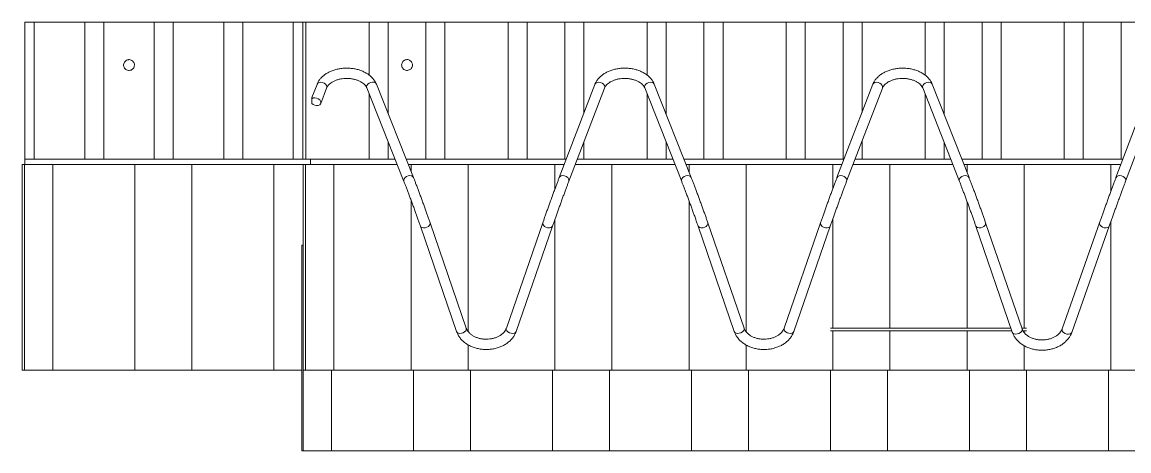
# Model space of a CAD drawing. Header units: millimetres. Extents: x 8743 to 322652, y 10189 to 229505.
# Drawn here: x 202632 to 221807, y 120414 to 127841 of the extents above; entities that cross this region are included whole.
import ezdxf

# ---------------------------------------------------------------- set-up
doc = ezdxf.new("R2010")
doc.units = ezdxf.units.MM
doc.header["$LTSCALE"] = 300
doc.header["$MEASUREMENT"] = 0
doc.layers.get('0').update_dxf_attribs({"color": 8, "linetype": 'CONTINUOUS'})

msp = doc.modelspace()

# ---------------------------------------------------------------- linework, layer by layer
at = {"color": 7, "linetype": 'Continuous', "lineweight": 15}
for p, q in [((202677, 127840.7), (202677, 125464.3)), ((202841.7, 127840.7), (202677, 127840.7)), ((202841.7, 127840.7), (202841.7, 125464.3)), ((203716.6, 127840.7), (202841.7, 127840.7)), ((203716.6, 127840.7), (203716.6, 125464.3)), ((204045.9, 127840.7), (203716.6, 127840.7)), ((204045.9, 127840.7), (204045.9, 125464.3)), ((204920.8, 127840.7), (204045.9, 127840.7)), ((204920.8, 127840.7), (204920.8, 125464.3)), ((205250.2, 127840.7), (204920.8, 127840.7)), ((205250.2, 127840.7), (205250.2, 125464.3)), ((206125.1, 127840.7), (205250.2, 127840.7)), ((206125.1, 127840.7), (206125.1, 125464.3)), ((206454.5, 127840.7), (206125.1, 127840.7)), ((206454.5, 127840.7), (206454.5, 125464.3)), ((207329.3, 127840.7), (206454.5, 127840.7)), ((207329.3, 127840.7), (207329.3, 125464.3)), ((207494, 127840.7), (207329.3, 127840.7)), ((207494, 125464.3), (207494, 127840.7)), ((207494, 127840.7), (207549.4, 127840.7)), ((207549.4, 127840.7), (207549.4, 125464.3)), ((207549.4, 127840.7), (208643, 127840.7)), ((208643, 127840.7), (208972.3, 127840.7)), ((208972.3, 127840.7), (209628.5, 127840.7)), ((209628.5, 127840.7), (209628.5, 125464.3)), ((209628.5, 127840.7), (209957.9, 127840.7)), ((209957.9, 127840.7), (209957.9, 125464.3)), ((209957.9, 127840.7), (211051.5, 127840.7)), ((211051.5, 127840.7), (211051.5, 125464.3)), ((211051.5, 127840.7), (211380.9, 127840.7)), ((211380.9, 127840.7), (211380.9, 125464.3)), ((211380.9, 127840.7), (212037, 127840.7)), ((212037, 127840.7), (212037, 125464.3)), ((212037, 127840.7), (212366.4, 127840.7)), ((212366.4, 127840.7), (213460, 127840.7)), ((213460, 127840.7), (213789.4, 127840.7)), ((213789.4, 127840.7), (214445.5, 127840.7)), ((214445.5, 127840.7), (214445.5, 125464.3)), ((214445.5, 127840.7), (214774.9, 127840.7)), ((214774.9, 127840.7), (214774.9, 125464.3)), ((214774.9, 127840.7), (215868.5, 127840.7)), ((215868.5, 127840.7), (215868.5, 125464.3)), ((215868.5, 127840.7), (216197.9, 127840.7)), ((216197.9, 127840.7), (216197.9, 125464.3)), ((216197.9, 127840.7), (216854.1, 127840.7)), ((216854.1, 127840.7), (216854.1, 125464.3)), ((216854.1, 127840.7), (217183.4, 127840.7)), ((217183.4, 127840.7), (218277, 127840.7)), ((218277, 127840.7), (218606.4, 127840.7)), ((218606.4, 127840.7), (219262.6, 127840.7)), ((219262.6, 127840.7), (219262.6, 125464.3)), ((219262.6, 127840.7), (219591.9, 127840.7)), ((219591.9, 127840.7), (219591.9, 125464.3)), ((219591.9, 127840.7), (220685.5, 127840.7)), ((220685.5, 127840.7), (220685.5, 125464.3)), ((220685.5, 127840.7), (221014.9, 127840.7)), ((221014.9, 127840.7), (221014.9, 125464.3)), ((221014.9, 127840.7), (221671.1, 127840.7)), ((221671.1, 127840.7), (221671.1, 125464.3)), ((221671.1, 127840.7), (222000.5, 127840.7)), ((207653, 126533.5), (207740.5, 126762.8)), ((208769.2, 126766.7), (209412, 125147.1)), ((211937, 125147.5), (212556, 126763.2)), ((213584.7, 126766.3), (214224.8, 125147.2)), ((216749.8, 125147.5), (217371.4, 126763.6)), ((218400.1, 126765.9), (219037.5, 125147.2)), ((221583.7, 125147.3), (222198.8, 126773)), ((207907, 126699.3), (207804.6, 126430.9)), ((209246.3, 125081.4), (208603.6, 126700.9)), ((212722.4, 126699.5), (212103.4, 125083.8)), ((214059, 125081.6), (213418.9, 126700.8)), ((217537.8, 126699.6), (216916.1, 125083.5)), ((218871.7, 125081.9), (218234.3, 126700.6)), ((222365.5, 126709.9), (221750.4, 125084.2)), ((207653, 126533.5), (207653, 126514.9)), ((207653, 126514.9), (207675.6, 126526.8)), ((207653, 126514.9), (207653, 126433.6)), ((207675.6, 126414), (207653, 126433.6)), ((207675.6, 126526.8), (207703.9, 126530.7)), ((207703.9, 126400.5), (207675.6, 126414)), ((207703.9, 126530.7), (207734.4, 126526.2)), ((207734.4, 126394.7), (207703.9, 126400.5)), ((207734.4, 126526.2), (207763.2, 126513.7)), ((207763.2, 126397.4), (207734.4, 126394.7)), ((207763.2, 126513.7), (207786.9, 126494.9)), ((207786.9, 126408.3), (207763.2, 126397.4)), ((207786.9, 126494.9), (207802.4, 126472.1)), ((207802.4, 126425.9), (207786.9, 126408.3)), ((207802.4, 126472.1), (207807.7, 126448.1)), ((207807.7, 126448.1), (207802.4, 126425.9)), ((202841.7, 125464.3), (202677, 125464.3)), ((202677, 125375.2), (202677, 125464.3)), ((203716.6, 125464.3), (202841.7, 125464.3)), ((203894.9, 125464.3), (203716.6, 125464.3)), ((205071.9, 125464.3), (203894.9, 125464.3)), ((205250.2, 125464.3), (205071.9, 125464.3)), ((206125.1, 125464.3), (205250.2, 125464.3)), ((206303.4, 125464.3), (206125.1, 125464.3)), ((207480.4, 125464.3), (206303.4, 125464.3)), ((207494, 125464.3), (207480.4, 125464.3)), ((207494, 125464.3), (207549.4, 125464.3)), ((207549.4, 125464.3), (207630.5, 125464.3)), ((207630.5, 125464.3), (209094.4, 125464.3)), ((207630.5, 125464.3), (207630.5, 125375.2)), ((209286.1, 125464.3), (212058.3, 125464.3)), ((212249.2, 125464.3), (213907.7, 125464.3)), ((214099.4, 125464.3), (216871.6, 125464.3)), ((217062.6, 125464.3), (218721.1, 125464.3)), ((218912.7, 125464.3), (221703.6, 125464.3)), ((202631.6, 125375.2), (202631.6, 121810.6)), ((202631.6, 125375.2), (202672.2, 125375.2)), ((202672.2, 125375.2), (202672.2, 121810.6)), ((202677, 125375.2), (202672.2, 125375.2)), ((205102.9, 125375.2), (202677, 125375.2)), ((203166.1, 125375.2), (203166.1, 121810.6)), ((204586.7, 125375.2), (204586.7, 121810.6)), ((205574.6, 125375.2), (205102.9, 125375.2)), ((205574.6, 125375.2), (205574.6, 121810.6)), ((206995.3, 125375.2), (205574.6, 125375.2)), ((206995.3, 125375.2), (206995.3, 121810.6)), ((207467, 125375.2), (206995.3, 125375.2)), ((207498.9, 125375.2), (207467, 125375.2)), ((207498.9, 125375.2), (207498.9, 121810.6)), ((207498.9, 125375.2), (207539.5, 125375.2)), ((207539.5, 125375.2), (207539.5, 121810.6)), ((207539.5, 125375.2), (207630.5, 125375.2)), ((207630.5, 125375.2), (209129.7, 125375.2)), ((208033.4, 125375.2), (208033.4, 121810.6)), ((209321.5, 125375.2), (212024.2, 125375.2)), ((212215.1, 125375.2), (213943, 125375.2)), ((212850.4, 125375.2), (212850.4, 121810.6)), ((214134.6, 125375.2), (216837.3, 125375.2)), ((217028.3, 125375.2), (218756.2, 125375.2)), ((218947.8, 125375.2), (221669.9, 125375.2)), ((210158.4, 122481.5), (209531.2, 124308.2)), ((209699.8, 124366.1), (210326.9, 122539.4)), ((211021.1, 122539), (211652.9, 124365.8)), ((211821.4, 124307.6), (211189.5, 122480.8)), ((214970.6, 122481.5), (214343.4, 124308.1)), ((214512, 124366), (215139.1, 122539.4)), ((215833.3, 122539), (216465.2, 124365.9)), ((216633.6, 124307.7), (216001.7, 122480.8)), ((219787, 122469.1), (219155.7, 124308.1)), ((219324.3, 124365.9), (219955.6, 122527)), ((220649.4, 122525.6), (221299, 124367)), ((221467.1, 124307.8), (220817.5, 122466.3)), ((207478.6, 123979), (207478.6, 120414.4)), ((207478.6, 123979), (207498.9, 123979)), ((207498.9, 123979), (207498.9, 120414.4)), ((216639.6, 122538.3), (219763.3, 122538.3)), ((219951.7, 122538.3), (220034.5, 122538.3)), ((216639.6, 122493.8), (219778.6, 122493.8)), ((219972, 122493.8), (220034.5, 122493.8)), ((202631.6, 121810.6), (202672.2, 121810.6)), ((203166.1, 121810.6), (202672.2, 121810.6)), ((204586.7, 121810.6), (203166.1, 121810.6)), ((205574.6, 121810.6), (204586.7, 121810.6)), ((206995.3, 121810.6), (205574.6, 121810.6)), ((207478.6, 121810.6), (206995.3, 121810.6)), ((207498.9, 121810.6), (207539.5, 121810.6)), ((207539.5, 121810.6), (208033.4, 121810.6)), ((208033.4, 121810.6), (209372.9, 121810.6)), ((209372.9, 121810.6), (210360.7, 121810.6)), ((210360.7, 121810.6), (211862.6, 121810.6)), ((211862.6, 121810.6), (212850.4, 121810.6)), ((212850.4, 121810.6), (214189.9, 121810.6)), ((214189.9, 121810.6), (215177.8, 121810.6)), ((215177.8, 121810.6), (216679.6, 121810.6)), ((216679.6, 121810.6), (217667.5, 121810.6)), ((217667.5, 121810.6), (219006.9, 121810.6)), ((219006.9, 121810.6), (219994.8, 121810.6)), ((219994.8, 121810.6), (221496.6, 121810.6)), ((221496.6, 121810.6), (222484.5, 121810.6)), ((207478.6, 120414.4), (207498.9, 120414.4)), ((207992.8, 120414.4), (207498.9, 120414.4)), ((209413.5, 120414.4), (207992.8, 120414.4)), ((210401.3, 120414.4), (209413.5, 120414.4)), ((211822, 120414.4), (210401.3, 120414.4)), ((212809.9, 120414.4), (211822, 120414.4)), ((214230.5, 120414.4), (212809.9, 120414.4)), ((215218.4, 120414.4), (214230.5, 120414.4)), ((216639, 120414.4), (215218.4, 120414.4)), ((217626.9, 120414.4), (216639, 120414.4)), ((219047.5, 120414.4), (217626.9, 120414.4)), ((220035.4, 120414.4), (219047.5, 120414.4)), ((221456, 120414.4), (220035.4, 120414.4)), ((222443.9, 120414.4), (221456, 120414.4))]:
    msp.add_line(p, q, dxfattribs=at)
at = {"color": 8, "linetype": 'Continuous', "lineweight": 15}
for p, q in [((208643, 127840.7), (208643, 126924.9)), ((208972.3, 127840.7), (208972.3, 126254.9)), ((212366.4, 127840.7), (212366.4, 126268.4)), ((213460, 127840.7), (213460, 126923.5)), ((213789.4, 127840.7), (213789.4, 126248.5)), ((217183.4, 127840.7), (217183.4, 126274.9)), ((218277, 127840.7), (218277, 126922.1)), ((218606.4, 127840.7), (218606.4, 126242.1)), ((207741.5, 126765.2), (207740.5, 126762.8)), ((207755.4, 126783.3), (207741.5, 126765.2)), ((207777.6, 126795.1), (207755.4, 126783.3)), ((207805.4, 126799.1), (207777.6, 126795.1)), ((207835.4, 126795), (207805.4, 126799.1)), ((207863.9, 126783.1), (207835.4, 126795)), ((207887.7, 126765), (207863.9, 126783.1)), ((207903.7, 126742.8), (207887.7, 126765)), ((208606.7, 126745), (208622.7, 126767.3)), ((208622.7, 126767.3), (208646.3, 126785.6)), ((208646.3, 126785.6), (208674.8, 126797.7)), ((208674.8, 126797.7), (208704.7, 126802)), ((208704.7, 126802), (208732.4, 126798.1)), ((208732.4, 126798.1), (208754.6, 126786.5)), ((208754.6, 126786.5), (208768.5, 126768.5)), ((208768.5, 126768.5), (208769.2, 126766.7)), ((212556.8, 126765.2), (212556, 126763.2)), ((212570.5, 126783.4), (212556.8, 126765.2)), ((212592.6, 126795.3), (212570.5, 126783.4)), ((212620.3, 126799.4), (212592.6, 126795.3)), ((212650.2, 126795.4), (212620.3, 126799.4)), ((212678.9, 126783.7), (212650.2, 126795.4)), ((212702.7, 126765.6), (212678.9, 126783.7)), ((212718.9, 126743.4), (212702.7, 126765.6)), ((213422.3, 126745.2), (213438.4, 126767.5)), ((213438.4, 126767.5), (213462.2, 126785.6)), ((213462.2, 126785.6), (213490.8, 126797.5)), ((213490.8, 126797.5), (213520.7, 126801.7)), ((213520.7, 126801.7), (213548.3, 126797.7)), ((213548.3, 126797.7), (213570.3, 126785.9)), ((213570.3, 126785.9), (213584.1, 126767.8)), ((213584.1, 126767.8), (213584.7, 126766.3)), ((217372.1, 126765.3), (217371.4, 126763.6)), ((217385.7, 126783.5), (217372.1, 126765.3)), ((217407.7, 126795.5), (217385.7, 126783.5)), ((217435.3, 126799.7), (217407.7, 126795.5)), ((217465.3, 126795.8), (217435.3, 126799.7)), ((217493.9, 126784.1), (217465.3, 126795.8)), ((217517.8, 126766.1), (217493.9, 126784.1)), ((217534.1, 126743.9), (217517.8, 126766.1)), ((218237.8, 126745.3), (218254.1, 126767.5)), ((218254.1, 126767.5), (218277.9, 126785.6)), ((218277.9, 126785.6), (218306.5, 126797.4)), ((218306.5, 126797.4), (218336.4, 126801.4)), ((218336.4, 126801.4), (218364, 126797.3)), ((218364, 126797.3), (218386, 126785.4)), ((218386, 126785.4), (218399.6, 126767.2)), ((218399.6, 126767.2), (218400.1, 126765.9)), ((207910.1, 126719.1), (207903.7, 126742.8)), ((207907, 126699.3), (207910.1, 126719.1)), ((208600.3, 126721.3), (208606.7, 126745)), ((208603.6, 126700.9), (208600.3, 126721.3)), ((208643, 126601.7), (208643, 125464.3)), ((212725.4, 126719.8), (212718.9, 126743.4)), ((212722.4, 126699.5), (212725.4, 126719.8)), ((213415.7, 126721.5), (213422.3, 126745.2)), ((213418.9, 126700.8), (213415.7, 126721.5)), ((213460, 126596.9), (213460, 125464.3)), ((217540.8, 126720.3), (217534.1, 126743.9)), ((217537.8, 126699.6), (217540.8, 126720.3)), ((218231.1, 126721.6), (218237.8, 126745.3)), ((218234.3, 126700.6), (218231.1, 126721.6)), ((218277, 126592.1), (218277, 125464.3)), ((208972.3, 125771.7), (208972.3, 125464.3)), ((212366.4, 125770.2), (212366.4, 125464.3)), ((213789.4, 125763.7), (213789.4, 125464.3)), ((217183.4, 125778.5), (217183.4, 125464.3)), ((218606.4, 125755.6), (218606.4, 125464.3)), ((209372.9, 125375.2), (209372.9, 125245.7)), ((210360.7, 125375.2), (210360.7, 122479.6)), ((211862.6, 125375.2), (211862.6, 124949.4)), ((214189.9, 125375.2), (214189.9, 125235.3)), ((215177.8, 125375.2), (215177.8, 122474.1)), ((216679.6, 125375.2), (216679.6, 124961.5)), ((217667.5, 125375.2), (217667.5, 122538.3)), ((219006.9, 125375.2), (219006.9, 125224.9)), ((219994.8, 125375.2), (219994.8, 122538.3)), ((221496.6, 125375.2), (221496.6, 124913.7)), ((209243.1, 125101.7), (209249.4, 125125.4)), ((209246.4, 125081.3), (209243.1, 125101.7)), ((209249.4, 125125.4), (209265.4, 125147.7)), ((209265.4, 125147.7), (209289.1, 125166)), ((209289.1, 125166), (209317.6, 125178.1)), ((209317.6, 125178.1), (209347.5, 125182.4)), ((209347.5, 125182.4), (209375.2, 125178.5)), ((209375.2, 125178.5), (209397.3, 125166.9)), ((209397.3, 125166.9), (209411.2, 125148.9)), ((209411.2, 125148.9), (209412, 125147)), ((211937.8, 125149.5), (211937, 125147.5)), ((211951.6, 125167.7), (211937.8, 125149.5)), ((211973.7, 125179.5), (211951.6, 125167.7)), ((212001.3, 125183.7), (211973.7, 125179.5)), ((212031.3, 125179.7), (212001.3, 125183.7)), ((212059.9, 125167.9), (212031.3, 125179.7)), ((212083.7, 125149.9), (212059.9, 125167.9)), ((212099.9, 125127.7), (212083.7, 125149.9)), ((212106.5, 125104), (212099.9, 125127.7)), ((212103.4, 125083.7), (212106.5, 125104)), ((214055.8, 125102.4), (214062.3, 125126.1)), ((214059, 125081.6), (214055.8, 125102.4)), ((214062.3, 125126.1), (214078.5, 125148.3)), ((214078.5, 125148.3), (214102.3, 125166.5)), ((214102.3, 125166.5), (214130.8, 125178.4)), ((214130.8, 125178.4), (214160.7, 125182.6)), ((214160.7, 125182.6), (214188.4, 125178.5)), ((214188.4, 125178.5), (214210.4, 125166.8)), ((214210.4, 125166.8), (214224.1, 125148.7)), ((214224.1, 125148.7), (214224.8, 125147.1)), ((216750.4, 125149.1), (216749.7, 125147.4)), ((216764.1, 125167.3), (216750.4, 125149.1)), ((216786.1, 125179.3), (216764.1, 125167.3)), ((216813.7, 125183.6), (216786.1, 125179.3)), ((216843.6, 125179.6), (216813.7, 125183.6)), ((216872.3, 125167.9), (216843.6, 125179.6)), ((216896.2, 125149.9), (216872.3, 125167.9)), ((216912.5, 125127.8), (216896.2, 125149.9)), ((216919.1, 125104.1), (216912.5, 125127.8)), ((216916.1, 125083.5), (216919.1, 125104.1)), ((218868.5, 125102.9), (218875.2, 125126.6)), ((218871.7, 125081.9), (218868.5, 125102.9)), ((218875.2, 125126.6), (218891.4, 125148.8)), ((218891.4, 125148.8), (218915.3, 125166.9)), ((218915.3, 125166.9), (218943.9, 125178.7)), ((218943.9, 125178.7), (218973.8, 125182.8)), ((218973.8, 125182.8), (219001.4, 125178.6)), ((219001.4, 125178.6), (219023.3, 125166.7)), ((219023.3, 125166.7), (219037, 125148.5)), ((219037, 125148.5), (219037.5, 125147.2)), ((221584.4, 125149), (221583.7, 125147.2)), ((221598, 125167.3), (221584.4, 125149)), ((221619.9, 125179.4), (221598, 125167.3)), ((221647.5, 125183.8), (221619.9, 125179.4)), ((221677.5, 125180), (221647.5, 125183.8)), ((221706.2, 125168.4), (221677.5, 125180)), ((221730.2, 125150.5), (221706.2, 125168.4)), ((221746.6, 125128.4), (221730.2, 125150.5)), ((221753.3, 125104.8), (221746.6, 125128.4)), ((221750.4, 125084.2), (221753.3, 125104.8)), ((209372.9, 124749.6), (209372.9, 121810.6)), ((214189.9, 124737.1), (214189.9, 121810.6)), ((219006.9, 124724.5), (219006.9, 122538.3)), ((209531.2, 124308.3), (209541.1, 124293)), ((209541.1, 124293), (209560.5, 124281.2)), ((209560.5, 124281.2), (209586.5, 124276.2)), ((209586.5, 124276.2), (209616.1, 124278.6)), ((209616.1, 124278.6), (209645.6, 124288)), ((209645.6, 124288), (209671.4, 124303.3)), ((209671.4, 124303.3), (209690.5, 124322.7)), ((209690.5, 124322.7), (209700.6, 124343.9)), ((209700.3, 124364.3), (209699.7, 124366.2)), ((209700.6, 124343.9), (209700.3, 124364.3)), ((211652.1, 124343.5), (211652.3, 124363.9)), ((211662.2, 124322.4), (211652.1, 124343.5)), ((211652.3, 124363.9), (211653, 124365.9)), ((211681.3, 124302.9), (211662.2, 124322.4)), ((211707.1, 124287.5), (211681.3, 124302.9)), ((211736.6, 124278.1), (211707.1, 124287.5)), ((211766.1, 124275.7), (211736.6, 124278.1)), ((211792.1, 124280.7), (211766.1, 124275.7)), ((211811.6, 124292.4), (211792.1, 124280.7)), ((211821.4, 124307.6), (211811.6, 124292.4)), ((211862.6, 124425.3), (211862.6, 121810.6)), ((214343.4, 124308.2), (214353.5, 124292.7)), ((214353.5, 124292.7), (214373.1, 124281)), ((214373.1, 124281), (214399.2, 124276.1)), ((214399.2, 124276.1), (214428.8, 124278.6)), ((214428.8, 124278.6), (214458.2, 124288.1)), ((214458.2, 124288.1), (214484, 124303.5)), ((214484, 124303.5), (214503, 124323)), ((214503, 124323), (214512.9, 124344.1)), ((214512.5, 124364.5), (214512, 124366.1)), ((214512.9, 124344.1), (214512.5, 124364.5)), ((216464.3, 124344), (216464.7, 124364.3)), ((216474.2, 124322.8), (216464.3, 124344)), ((216464.7, 124364.3), (216465.2, 124366)), ((216493.2, 124303.3), (216474.2, 124322.8)), ((216518.9, 124287.8), (216493.2, 124303.3)), ((216548.4, 124278.3), (216518.9, 124287.8)), ((216577.9, 124275.8), (216548.4, 124278.3)), ((216604, 124280.7), (216577.9, 124275.8)), ((216623.6, 124292.3), (216604, 124280.7)), ((216633.6, 124307.7), (216623.6, 124292.3)), ((216679.6, 124438.9), (216679.6, 122538.3)), ((219155.7, 124308.1), (219165.9, 124292.4)), ((219165.9, 124292.4), (219185.6, 124280.8)), ((219185.6, 124280.8), (219211.7, 124276)), ((219211.7, 124276), (219241.3, 124278.5)), ((219241.3, 124278.5), (219270.8, 124288.1)), ((219270.8, 124288.1), (219296.5, 124303.6)), ((219296.5, 124303.6), (219315.4, 124323.1)), ((219315.4, 124323.1), (219325.2, 124344.3)), ((219324.7, 124364.6), (219324.2, 124366)), ((219325.2, 124344.3), (219324.7, 124364.6)), ((221298, 124345.1), (221298.5, 124365.4)), ((221307.8, 124323.9), (221298, 124345.1)), ((221298.5, 124365.4), (221299, 124367.1)), ((221326.7, 124304.3), (221307.8, 124323.9)), ((221352.3, 124288.7), (221326.7, 124304.3)), ((221381.7, 124278.9), (221352.3, 124288.7)), ((221411.2, 124276.3), (221381.7, 124278.9)), ((221437.4, 124281), (221411.2, 124276.3)), ((221457, 124292.5), (221437.4, 124281)), ((221467.1, 124307.8), (221457, 124292.5)), ((221496.6, 124391), (221496.6, 121810.6)), ((210327.5, 122537.6), (210326.9, 122539.4)), ((210327.7, 122517.2), (210327.5, 122537.6)), ((211020.3, 122516.7), (211020.5, 122537.1)), ((211020.5, 122537.1), (211021.1, 122539)), ((215139.6, 122537.8), (215139.1, 122539.4)), ((215140, 122517.5), (215139.6, 122537.8)), ((215832.4, 122517), (215832.8, 122537.4)), ((215832.8, 122537.4), (215833.3, 122539)), ((210158.4, 122481.5), (210168.2, 122466.3)), ((210168.2, 122466.3), (210187.6, 122454.5)), ((210187.6, 122454.5), (210213.7, 122449.5)), ((210213.7, 122449.5), (210243.3, 122451.8)), ((210243.3, 122451.8), (210272.7, 122461.3)), ((210272.7, 122461.3), (210298.6, 122476.6)), ((210298.6, 122476.6), (210317.7, 122496)), ((210317.7, 122496), (210327.7, 122517.2)), ((211030.3, 122495.5), (211020.3, 122516.7)), ((211049.4, 122476.1), (211030.3, 122495.5)), ((211075.2, 122460.7), (211049.4, 122476.1)), ((211104.7, 122451.3), (211075.2, 122460.7)), ((211134.2, 122448.9), (211104.7, 122451.3)), ((211160.3, 122453.9), (211134.2, 122448.9)), ((211179.7, 122465.6), (211160.3, 122453.9)), ((211189.5, 122480.8), (211179.7, 122465.6)), ((214970.6, 122481.5), (214980.7, 122466.1)), ((214980.7, 122466.1), (215000.2, 122454.4)), ((215000.2, 122454.4), (215026.4, 122449.5)), ((215026.4, 122449.5), (215055.9, 122451.9)), ((215055.9, 122451.9), (215085.4, 122461.4)), ((215085.4, 122461.4), (215111.1, 122476.9)), ((215111.1, 122476.9), (215130.1, 122496.3)), ((215130.1, 122496.3), (215140, 122517.5)), ((215842.3, 122495.9), (215832.4, 122517)), ((215861.3, 122476.4), (215842.3, 122495.9)), ((215887, 122460.9), (215861.3, 122476.4)), ((215916.5, 122451.4), (215887, 122460.9)), ((215946, 122448.9), (215916.5, 122451.4)), ((215972.1, 122453.7), (215946, 122448.9)), ((215991.7, 122465.4), (215972.1, 122453.7)), ((216001.7, 122480.8), (215991.7, 122465.4)), ((216679.6, 122493.8), (216679.6, 121810.6)), ((217667.5, 122493.8), (217667.5, 121810.6)), ((219006.9, 122493.8), (219006.9, 121810.6)), ((219787, 122469.1), (219797.3, 122453.5)), ((219797.3, 122453.5), (219816.9, 122441.9)), ((219816.9, 122441.9), (219843.1, 122437.1)), ((219843.1, 122437.1), (219872.7, 122439.6)), ((219872.7, 122439.6), (219902.1, 122449.2)), ((219902.1, 122449.2), (219927.8, 122464.7)), ((219927.8, 122464.7), (219946.7, 122484.2)), ((219946.7, 122484.2), (219956.5, 122505.3)), ((219956.1, 122525.6), (219955.6, 122527)), ((219956.5, 122505.3), (219956.1, 122525.6)), ((219994.8, 122493.8), (219994.8, 122461)), ((220648.4, 122503.6), (220648.9, 122523.9)), ((220658.2, 122482.4), (220648.4, 122503.6)), ((220648.9, 122523.9), (220649.4, 122525.6)), ((220677, 122462.8), (220658.2, 122482.4)), ((220702.7, 122447.2), (220677, 122462.8)), ((220732.1, 122437.5), (220702.7, 122447.2)), ((220761.6, 122434.8), (220732.1, 122437.5)), ((220787.7, 122439.5), (220761.6, 122434.8)), ((220807.3, 122451), (220787.7, 122439.5)), ((220817.5, 122466.3), (220807.3, 122451)), ((210360.7, 122250.3), (210360.7, 121810.6)), ((215177.8, 122247.8), (215177.8, 121810.6)), ((219994.8, 122235.3), (219994.8, 121810.6)), ((207992.8, 121810.6), (207992.8, 120414.4)), ((209413.5, 121810.6), (209413.5, 120414.4)), ((210401.3, 121810.6), (210401.3, 120414.4)), ((211822, 121810.6), (211822, 120414.4)), ((212809.9, 121810.6), (212809.9, 120414.4)), ((214230.5, 121810.6), (214230.5, 120414.4)), ((215218.4, 121810.6), (215218.4, 120414.4)), ((216639, 121810.6), (216639, 120414.4)), ((217626.9, 121810.6), (217626.9, 120414.4)), ((219047.5, 121810.6), (219047.5, 120414.4)), ((220035.4, 121810.6), (220035.4, 120414.4)), ((221456, 121810.6), (221456, 120414.4))]:
    msp.add_line(p, q, dxfattribs=at)
at = {"color": 7, "linetype": 'Continuous', "lineweight": 15}
for points, knots in [([(204483.4, 127191.6), (204483.4, 127191.6), (204472.9, 127190.6), (204452, 127188.6), (204424.2, 127172.7), (204402.8, 127149.1), (204390.5, 127119.6), (204388.6, 127087.7), (204397.3, 127057.1), (204415.5, 127031.1), (204441.4, 127012.4), (204472.1, 127003.4), (204504, 127005), (204533.4, 127016.9), (204557.3, 127037.8), (204573.1, 127065.6), (204578.7, 127097.1), (204573.7, 127128.5), (204558.7, 127156.5), (204535.3, 127178), (204508.7, 127189.9), (204490.8, 127191.1), (204483.4, 127191.6)], [0, 0, 0, 0, 0.0266192, 0.0532384, 0.1064613, 0.1600898, 0.2140056, 0.2674736, 0.3204559, 0.373672, 0.4274738, 0.4813068, 0.5345728, 0.5875593, 0.6409711, 0.6948699, 0.7485567, 0.8016491, 0.8546979, 0.9083144, 0.9622317, 1, 1, 1, 1]), ([(209394, 127098.1), (209393, 127087.7), (209391, 127066.9), (209375.2, 127039.2), (209351.9, 127017.8), (209322.4, 127005.3), (209290.5, 127003.3), (209260.1, 127011.7), (209234.1, 127029.6), (209215.2, 127055.2), (209205.9, 127085.8), (209207.1, 127117.6), (209218.6, 127146.9), (209239, 127171), (209266.6, 127187.2), (209298, 127193.4), (209329.3, 127188.9), (209357.4, 127174.5), (209379.2, 127151.6), (209392, 127124.7), (209393.4, 127106.1), (209394, 127098.1)], [0, 0, 0, 0, 0.052878, 0.1057278, 0.1593157, 0.2134101, 0.2667154, 0.3191916, 0.3720357, 0.4258918, 0.4798734, 0.5328364, 0.5852406, 0.6383992, 0.6924573, 0.746174, 0.7988637, 0.8514175, 0.9049055, 0.9590133, 1, 1, 1, 1]), ([(207740.5, 126762.8), (207744.7, 126773), (207755.9, 126799.6), (207781.2, 126840.3), (207817.9, 126883.6), (207862.4, 126923), (207914.1, 126957.9), (207972, 126987.6), (208035.1, 127011.4), (208102, 127029.1), (208171.6, 127040.3), (208242.7, 127044.8), (208314, 127042.7), (208384.3, 127033.9), (208452.6, 127018.5), (208517.7, 126996.6), (208578.4, 126968.5), (208633.6, 126934.3), (208682.2, 126894.6), (208722.8, 126850), (208751.6, 126806.8), (208764.2, 126778.1), (208769.2, 126766.7)], [0, 0, 0, 0, 0.0300976, 0.0791441, 0.1288473, 0.179557, 0.2310924, 0.2831559, 0.3354661, 0.3878074, 0.4401173, 0.4924032, 0.544707, 0.5970798, 0.6495699, 0.7022332, 0.7551015, 0.808152, 0.8612095, 0.9139562, 0.965976, 1, 1, 1, 1]), ([(212556, 126763.2), (212560.2, 126773.3), (212571.4, 126800), (212596.8, 126840.6), (212633.5, 126883.9), (212678.1, 126923.3), (212729.8, 126958.1), (212787.8, 126987.8), (212850.9, 127011.6), (212917.9, 127029.2), (212987.5, 127040.3), (213058.5, 127044.8), (213129.8, 127042.7), (213200.2, 127033.8), (213268.4, 127018.3), (213333.5, 126996.4), (213394.2, 126968.2), (213449.4, 126934), (213497.9, 126894.3), (213538.4, 126849.6), (213567.2, 126806.5), (213579.7, 126777.7), (213584.7, 126766.3)], [0, 0, 0, 0, 0.0300955, 0.0791494, 0.1288605, 0.1795778, 0.2311188, 0.2831854, 0.335497, 0.3878384, 0.4401481, 0.4924338, 0.544738, 0.5971116, 0.6496031, 0.7022679, 0.755138, 0.8081898, 0.861246, 0.9139892, 0.9660014, 1, 1, 1, 1]), ([(217371.4, 126763.6), (217375.7, 126773.7), (217386.9, 126800.3), (217412.4, 126841), (217449.2, 126884.2), (217493.8, 126923.6), (217545.6, 126958.4), (217603.6, 126988), (217666.7, 127011.8), (217733.7, 127029.3), (217803.4, 127040.4), (217874.4, 127044.9), (217945.7, 127042.6), (218016, 127033.7), (218084.3, 127018.2), (218149.3, 126996.2), (218209.9, 126968), (218265.1, 126933.8), (218313.6, 126894), (218354, 126849.3), (218382.7, 126806.1), (218395.2, 126777.3), (218400.1, 126765.9)], [0, 0, 0, 0, 0.0300934, 0.0791548, 0.1288742, 0.1795986, 0.2311453, 0.2832149, 0.335527, 0.3878687, 0.4401782, 0.4924644, 0.5447691, 0.5971427, 0.6496359, 0.7023028, 0.7551744, 0.8082278, 0.8612831, 0.9140214, 0.9660268, 1, 1, 1, 1]), ([(208603.6, 126700.9), (208601.7, 126705.3), (208596, 126718.4), (208580.8, 126741.6), (208554.4, 126769.5), (208519.5, 126796.1), (208477.8, 126819.4), (208430.3, 126838.7), (208378.1, 126853.3), (208322.5, 126862.7), (208265, 126866.5), (208207.2, 126864.5), (208150.7, 126856.9), (208097.2, 126843.9), (208048.2, 126826.1), (208004.9, 126804.2), (207968.5, 126779.3), (207939.7, 126752.4), (207918.6, 126725.2), (207910.8, 126707.8), (207907, 126699.3)], [0, 0, 0, 0, 0.02828023, 0.08431346, 0.14399089, 0.20186517, 0.2591425, 0.31634778, 0.37368109, 0.43120922, 0.4888891, 0.54662756, 0.60429835, 0.66176042, 0.71891773, 0.77572367, 0.83223269, 0.88866859, 0.9454439, 1, 1, 1, 1]), ([(213418.9, 126700.8), (213417, 126705.2), (213411.4, 126718.3), (213396.2, 126741.5), (213369.9, 126769.4), (213335, 126796), (213293.4, 126819.3), (213245.9, 126838.6), (213193.7, 126853.2), (213138.1, 126862.6), (213080.6, 126866.5), (213022.8, 126864.6), (212966.3, 126857), (212912.8, 126844), (212863.7, 126826.2), (212820.5, 126804.4), (212783.9, 126779.4), (212755.1, 126752.6), (212734, 126725.4), (212726.2, 126708), (212722.4, 126699.5)], [0, 0, 0, 0, 0.0282798, 0.0843281, 0.1440222, 0.2019029, 0.2591818, 0.3163869, 0.3737197, 0.4312461, 0.4889255, 0.5466638, 0.6043358, 0.6617993, 0.7189585, 0.7757667, 0.8322769, 0.8887128, 0.9454844, 1, 1, 1, 1]), ([(218234.3, 126700.6), (218232.4, 126705), (218226.8, 126718.1), (218211.7, 126741.3), (218185.4, 126769.2), (218150.5, 126795.8), (218108.9, 126819.1), (218061.5, 126838.5), (218009.3, 126853.2), (217953.7, 126862.6), (217896.2, 126866.5), (217838.4, 126864.6), (217781.9, 126857), (217728.4, 126844.1), (217679.3, 126826.3), (217636, 126804.5), (217599.4, 126779.6), (217570.6, 126752.7), (217549.4, 126725.5), (217541.6, 126708.2), (217537.8, 126699.6)], [0, 0, 0, 0, 0.0282793, 0.0843425, 0.1440537, 0.2019405, 0.2592207, 0.3164256, 0.3737575, 0.4312838, 0.4889611, 0.5467011, 0.6043734, 0.6618388, 0.7189996, 0.7758091, 0.8323214, 0.8887572, 0.9455243, 1, 1, 1, 1]), ([(209531.2, 124308.2), (209527.8, 124318), (209518.2, 124346.1), (209500.5, 124396.8), (209477.8, 124460.8), (209453.7, 124528.3), (209428.6, 124597.9), (209402.8, 124668.7), (209376.7, 124739.4), (209350.8, 124809), (209325.5, 124876.4), (209301.1, 124940.6), (209278.1, 125000.3), (209259.9, 125047), (209249.9, 125072.3), (209246.3, 125081.4)], [0, 0, 0, 0, 0.0435026, 0.1260872, 0.2088152, 0.2916382, 0.3745172, 0.4574277, 0.5403516, 0.623272, 0.7061706, 0.7890288, 0.8718209, 0.9545059, 1, 1, 1, 1]), ([(209412, 125147.1), (209415.5, 125138.3), (209425.6, 125112.7), (209443.9, 125065.8), (209467.2, 125005.1), (209491.9, 124940.3), (209517.4, 124872.3), (209543.5, 124802.1), (209569.8, 124730.8), (209595.8, 124659.5), (209621.2, 124589.3), (209645.6, 124521.2), (209668.5, 124456.2), (209686.5, 124404.8), (209696.3, 124376), (209699.8, 124366.1)], [0, 0, 0, 0, 0.0435731, 0.1268623, 0.2099999, 0.2930085, 0.3759414, 0.4588303, 0.5416964, 0.624556, 0.7074207, 0.7903035, 0.8732221, 0.956201, 1, 1, 1, 1]), ([(211652.9, 124365.8), (211656.4, 124375.7), (211666.3, 124404.3), (211684.2, 124455.6), (211707.1, 124520.5), (211731.4, 124588.6), (211756.5, 124658.8), (211782.3, 124730.2), (211808.2, 124801.5), (211833.9, 124871.7), (211858.9, 124939.7), (211883, 125004.5), (211905.7, 125065.1), (211923.6, 125112.5), (211933.5, 125138.4), (211937, 125147.5)], [0, 0, 0, 0, 0.0434966, 0.1264265, 0.2093153, 0.292149, 0.3749507, 0.4577353, 0.5405143, 0.6232966, 0.7060904, 0.7889079, 0.8717653, 0.954688, 1, 1, 1, 1]), ([(212103.4, 125083.8), (212100.1, 125075.1), (212090.5, 125050.1), (212073.1, 125003.8), (212050.7, 124944.1), (212026.8, 124879.9), (212002, 124812.4), (211976.5, 124742.7), (211950.7, 124671.8), (211925.1, 124600.8), (211900, 124531), (211875.9, 124463.2), (211853.2, 124398.7), (211835, 124347), (211825, 124318), (211821.4, 124307.6)], [0, 0, 0, 0, 0.04344767, 0.12587037, 0.20845478, 0.29114752, 0.37390454, 0.45669941, 0.5395151, 0.62233913, 0.70516027, 0.78796514, 0.87074105, 0.95346936, 1, 1, 1, 1]), ([(214343.4, 124308.1), (214340.1, 124317.9), (214330.4, 124346), (214312.7, 124396.7), (214290.1, 124460.8), (214266, 124528.3), (214240.9, 124597.9), (214215.1, 124668.7), (214189.1, 124739.4), (214163.2, 124809.1), (214138, 124876.5), (214113.7, 124940.7), (214090.7, 125000.5), (214072.6, 125047.2), (214062.6, 125072.6), (214059, 125081.6)], [0, 0, 0, 0, 0.04349658, 0.12607601, 0.20879589, 0.29160799, 0.37447472, 0.457372, 0.54028211, 0.62318873, 0.70607446, 0.78892064, 0.87170276, 0.95438091, 1, 1, 1, 1]), ([(214224.8, 125147.2), (214228.2, 125138.4), (214238.3, 125112.8), (214256.5, 125065.8), (214279.8, 125005.2), (214304.4, 124940.3), (214329.9, 124872.3), (214355.9, 124802.2), (214382.1, 124730.9), (214408.1, 124659.6), (214433.4, 124589.3), (214457.8, 124521.2), (214480.7, 124456.3), (214498.7, 124404.7), (214508.6, 124376), (214512, 124366)], [0, 0, 0, 0, 0.043565, 0.1268292, 0.2099472, 0.2929399, 0.3758589, 0.4587353, 0.5415891, 0.6244368, 0.7072896, 0.7901599, 0.8730648, 0.956028, 1, 1, 1, 1]), ([(216465.2, 124365.9), (216468.6, 124375.8), (216478.5, 124404.4), (216496.5, 124455.7), (216519.4, 124520.6), (216543.7, 124588.7), (216568.9, 124659), (216594.7, 124730.3), (216620.6, 124801.6), (216646.4, 124871.8), (216671.5, 124939.8), (216695.6, 125004.6), (216718.4, 125065.2), (216736.3, 125112.5), (216746.3, 125138.4), (216749.8, 125147.5)], [0, 0, 0, 0, 0.0435038, 0.1264541, 0.2093595, 0.2922075, 0.3750221, 0.457819, 0.5406101, 0.6234044, 0.7062111, 0.789042, 0.8719151, 0.9548556, 1, 1, 1, 1]), ([(216916.1, 125083.5), (216912.8, 125074.8), (216903.2, 125049.8), (216885.6, 125003.6), (216863.2, 124943.9), (216839.3, 124879.7), (216814.4, 124812.3), (216788.8, 124742.6), (216763, 124671.7), (216737.4, 124600.8), (216712.3, 124530.9), (216688.1, 124463.1), (216665.4, 124398.7), (216647.3, 124347), (216637.2, 124318.1), (216633.6, 124307.7)], [0, 0, 0, 0, 0.04345288, 0.12587502, 0.20846352, 0.29116522, 0.37393342, 0.456741, 0.53957002, 0.62240837, 0.70524283, 0.78806105, 0.87084869, 0.95358672, 1, 1, 1, 1]), ([(219155.7, 124308.1), (219152.3, 124317.8), (219142.6, 124345.9), (219125, 124396.6), (219102.4, 124460.7), (219078.3, 124528.2), (219053.2, 124597.9), (219027.4, 124668.7), (219001.5, 124739.5), (218975.7, 124809.1), (218950.5, 124876.6), (218926.2, 124940.8), (218903.3, 125000.6), (218885.2, 125047.4), (218875.2, 125072.9), (218871.7, 125081.9)], [0, 0, 0, 0, 0.0434906, 0.1260648, 0.208777, 0.291578, 0.3744327, 0.457316, 0.5402124, 0.6231056, 0.7059777, 0.7888127, 0.8715843, 0.9542559, 1, 1, 1, 1]), ([(219037.5, 125147.2), (219041, 125138.5), (219051, 125112.9), (219069.2, 125065.9), (219092.4, 125005.3), (219116.9, 124940.4), (219142.3, 124872.4), (219168.3, 124802.2), (219194.5, 124730.9), (219220.4, 124659.6), (219245.7, 124589.4), (219270, 124521.2), (219292.9, 124456.3), (219310.9, 124404.7), (219320.8, 124375.9), (219324.3, 124365.9)], [0, 0, 0, 0, 0.04355689, 0.1267961, 0.20989437, 0.29287109, 0.37577629, 0.4586396, 0.54148192, 0.62431775, 0.70715807, 0.79001555, 0.87290707, 0.95585434, 1, 1, 1, 1]), ([(221299, 124367), (221302.5, 124376.9), (221312.6, 124405.4), (221330.8, 124456.5), (221353.9, 124521.3), (221378.3, 124589.3), (221403.7, 124659.4), (221429.5, 124730.6), (221455.5, 124801.8), (221481.2, 124871.9), (221506.2, 124939.9), (221530.2, 125004.6), (221552.8, 125065.1), (221570.5, 125112.4), (221580.2, 125138.2), (221583.7, 125147.3)], [0, 0, 0, 0, 0.0435032, 0.1264043, 0.20929, 0.2921371, 0.3749628, 0.4577765, 0.5405863, 0.6233979, 0.7062187, 0.7890547, 0.8719195, 0.9548287, 1, 1, 1, 1]), ([(221750.4, 125084.2), (221747.1, 125075.5), (221737.6, 125050.4), (221720.2, 125004), (221697.9, 124944.2), (221674.1, 124879.9), (221649.2, 124812.3), (221623.6, 124742.5), (221597.7, 124671.6), (221572, 124600.6), (221546.7, 124530.8), (221522.3, 124463), (221499.3, 124398.5), (221480.9, 124346.9), (221470.7, 124318.1), (221467.1, 124307.8)], [0, 0, 0, 0, 0.0434696, 0.1260212, 0.2086958, 0.2914461, 0.3742408, 0.4570614, 0.5398967, 0.6227375, 0.7055761, 0.7884044, 0.8712121, 0.9539868, 1, 1, 1, 1]), ([(210326.9, 122539.4), (210329, 122533.9), (210335.7, 122516), (210353.2, 122486.5), (210382.7, 122452.3), (210419.8, 122421.8), (210463.3, 122395.6), (210512.2, 122374.5), (210565.4, 122359.1), (210621.5, 122349.9), (210678.9, 122347.2), (210736.2, 122351), (210791.8, 122361.3), (210844, 122377.5), (210891.7, 122399.2), (210933.4, 122425.5), (210968.4, 122455.4), (210995.9, 122488), (211012.5, 122516.3), (211019, 122533.4), (211021.1, 122539)], [0, 0, 0, 0, 0.0283791, 0.0916474, 0.152951, 0.2126134, 0.2714672, 0.3299966, 0.3884275, 0.4468323, 0.5052364, 0.5636114, 0.6218955, 0.680038, 0.7380266, 0.7959216, 0.8538369, 0.9120747, 0.9711825, 1, 1, 1, 1]), ([(215139.1, 122539.4), (215141.2, 122533.9), (215147.9, 122516), (215165.4, 122486.5), (215194.9, 122452.3), (215232, 122421.8), (215275.5, 122395.6), (215324.4, 122374.5), (215377.6, 122359.1), (215433.7, 122349.9), (215491.1, 122347.2), (215548.4, 122351), (215604, 122361.3), (215656.2, 122377.5), (215703.9, 122399.2), (215745.6, 122425.5), (215780.6, 122455.4), (215808.1, 122488), (215824.7, 122516.3), (215831.2, 122533.4), (215833.3, 122539)], [0, 0, 0, 0, 0.0283791, 0.0916474, 0.152951, 0.2126134, 0.2714672, 0.3299966, 0.3884275, 0.4468323, 0.5052355, 0.5636114, 0.6218955, 0.680038, 0.7380266, 0.7959216, 0.8538369, 0.9120747, 0.9711825, 1, 1, 1, 1]), ([(211189.5, 122480.8), (211185.4, 122469.9), (211174.5, 122441.1), (211149.4, 122396.5), (211112.8, 122348.6), (211068.5, 122305), (211017, 122266.4), (210959.4, 122233.4), (210896.7, 122206.8), (210829.9, 122186.9), (210760.3, 122174.3), (210689.1, 122169), (210617.7, 122171.1), (210547.1, 122180.7), (210478.6, 122197.7), (210413.4, 122221.9), (210352.7, 122252.8), (210297.6, 122290.2), (210249.3, 122333.4), (210208.9, 122381.6), (210178, 122431.2), (210164.5, 122465.7), (210158.4, 122481.5)], [0, 0, 0, 0, 0.0297398, 0.0792138, 0.1290319, 0.1794238, 0.2303425, 0.2816699, 0.3332655, 0.3850151, 0.4368398, 0.4887081, 0.5406227, 0.5925994, 0.644653, 0.696794, 0.7490084, 0.8012238, 0.8533184, 0.905116, 0.9564183, 1, 1, 1, 1]), ([(216001.7, 122480.8), (215997.6, 122469.9), (215986.7, 122441.1), (215961.6, 122396.5), (215925.1, 122348.6), (215880.7, 122305), (215829.3, 122266.4), (215771.6, 122233.4), (215708.9, 122206.8), (215642.1, 122186.9), (215572.5, 122174.3), (215501.4, 122169), (215429.9, 122171.1), (215359.3, 122180.7), (215290.8, 122197.7), (215225.6, 122221.9), (215164.9, 122252.8), (215109.9, 122290.2), (215061.5, 122333.4), (215021.1, 122381.6), (214990.2, 122431.2), (214976.8, 122465.7), (214970.6, 122481.5)], [0, 0, 0, 0, 0.0297398, 0.0792138, 0.1290319, 0.1794238, 0.2303425, 0.2816699, 0.3332655, 0.3850151, 0.4368398, 0.4887081, 0.5406227, 0.5925994, 0.644653, 0.696794, 0.7490084, 0.8012238, 0.8533184, 0.905116, 0.9564183, 1, 1, 1, 1]), ([(220817.5, 122466.3), (220813.3, 122455.5), (220802.2, 122426.7), (220776.8, 122382.2), (220740, 122334.4), (220695.3, 122291), (220643.6, 122252.6), (220585.8, 122219.9), (220522.8, 122193.5), (220455.9, 122173.9), (220386.3, 122161.5), (220315.1, 122156.5), (220243.6, 122159), (220173.1, 122168.9), (220104.7, 122186.1), (220039.7, 122210.6), (219979.2, 122241.8), (219924.3, 122279.4), (219876.3, 122322.8), (219836.2, 122371.1), (219806, 122420.2), (219792.9, 122454), (219787, 122469.1)], [0, 0, 0, 0, 0.02979, 0.0793761, 0.1293102, 0.1798195, 0.2308536, 0.2822909, 0.3339928, 0.3858446, 0.4377692, 0.4897372, 0.5417533, 0.5938312, 0.6459867, 0.6982299, 0.7505443, 0.8028576, 0.8550429, 0.9069227, 0.9583001, 1, 1, 1, 1]), ([(219955.6, 122527), (219957.7, 122521.5), (219964.4, 122503.7), (219981.8, 122474.1), (220011.4, 122439.9), (220048.5, 122409.4), (220092, 122383.2), (220140.9, 122362.1), (220194.1, 122346.7), (220250.1, 122337.5), (220307.6, 122334.8), (220364.9, 122338.6), (220420.4, 122348.9), (220472.7, 122365.1), (220520.3, 122386.8), (220562.1, 122413.1), (220597.1, 122443), (220624.6, 122475.6), (220640.9, 122503.6), (220647.4, 122520.3), (220649.4, 122525.6)], [0, 0, 0, 0, 0.0284305, 0.0918137, 0.1532279, 0.2129976, 0.2719586, 0.3305945, 0.3891294, 0.4476406, 0.5061503, 0.5646309, 0.6230204, 0.6812679, 0.7393615, 0.7973617, 0.8553818, 0.9137241, 0.9729387, 1, 1, 1, 1])]:
    msp.add_open_spline(points, degree=3, knots=knots, dxfattribs=at)

doc.saveas('drawing.dxf')
